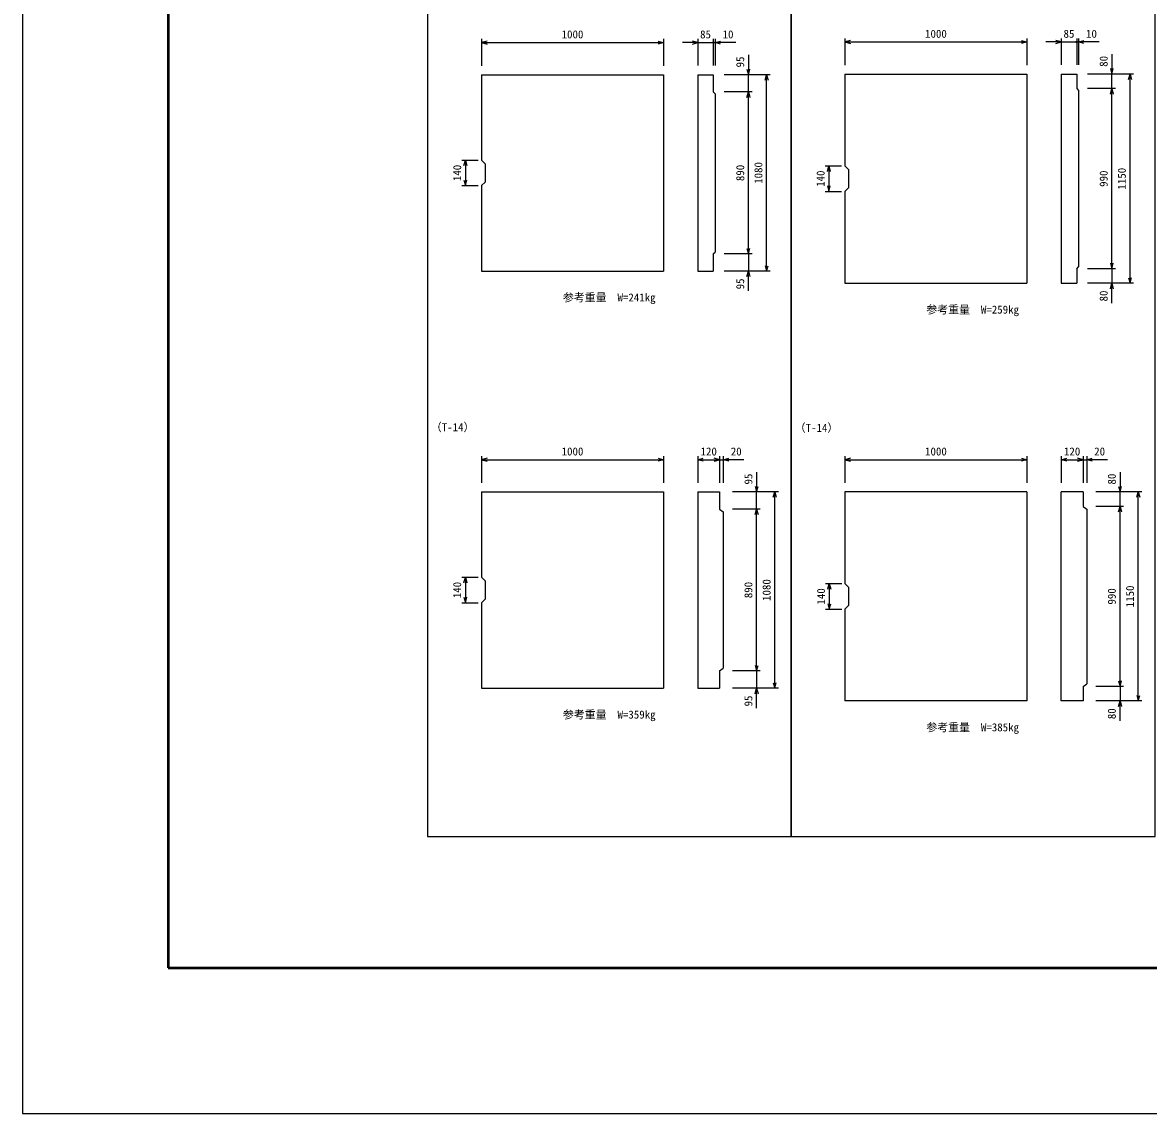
# Model space of a CAD drawing. Units: millimetres, scale not verified. Extents: x -33600 to 33600, y -11880 to 11880.
# Drawn here: x -33600 to -27411, y -11880 to -5882 of the extents above; entities that cross this region are included whole.
import ezdxf
from ezdxf.enums import TextEntityAlignment as Align

# ---------------------------------------------------------------- set-up
doc = ezdxf.new("R2010")
doc.units = ezdxf.units.MM
doc.header["$LTSCALE"] = 40
for name, color, linetype, lineweight in [('0-0_DIM', 7, 'Continuous', 25), ('0-1_Defpoints', 5, 'Continuous', 25), ('0-2_HATCH', 6, 'Continuous', 25), ('0-6_TXT', 7, 'Continuous', 25), ('0-7_WAKU', 3, 'Continuous', 25)]:
    doc.layers.add(name, color=color, linetype=linetype, lineweight=lineweight)
doc.styles.add('ＭＳ ゴシック', font='')
doc.styles.get('ＭＳ ゴシック').set_extended_font_data('MS Gothic')

msp = doc.modelspace()

# ---------------------------------------------------------------- linework, layer by layer
at = {"layer": '0-0_DIM'}
for p, q in [((-31076.89, -5972.38), (-31076.89, -6119.51)), ((-31076.89, -5992.38), (-30076.89, -5992.38)), ((-30076.89, -5972.38), (-30076.89, -6119.51)), ((-29888.3, -5992.38), (-29973.3, -5992.38)), ((-29888.3, -5972.38), (-29888.3, -6118.79)), ((-29888.3, -5992.38), (-29803.3, -5992.38)), ((-29803.3, -5972.38), (-29803.3, -6118.79)), ((-29803.3, -5992.38), (-29793.3, -5992.38)), ((-29793.3, -5972.38), (-29793.3, -6118.79)), ((-29679.77, -5992.38), (-29793.3, -5992.38)), ((-29079.36, -5968.96), (-29079.36, -6116.09)), ((-29079.36, -5988.96), (-28079.36, -5988.96)), ((-28079.36, -5968.96), (-28079.36, -6116.09)), ((-27890.76, -5988.96), (-27975.76, -5988.96)), ((-27890.76, -5968.96), (-27890.76, -6115.36)), ((-27890.76, -5988.96), (-27805.76, -5988.96)), ((-27805.76, -5968.96), (-27805.76, -6115.36)), ((-27805.76, -5988.96), (-27795.76, -5988.96)), ((-27795.76, -5968.96), (-27795.76, -6115.36)), ((-27682.24, -5988.96), (-27795.76, -5988.96)), ((-29610.22, -6060.06), (-29610.22, -6168.91)), ((-27612.69, -6056.64), (-27612.69, -6165.49)), ((-29490.22, -6168.91), (-29743.3, -6168.91)), ((-29610.22, -6263.91), (-29610.22, -6168.91)), ((-29510.22, -7248.91), (-29510.22, -6168.91)), ((-27492.69, -6165.49), (-27745.76, -6165.49)), ((-27612.69, -6245.49), (-27612.69, -6165.49)), ((-27512.69, -7315.49), (-27512.69, -6165.49)), ((-27592.69, -6245.49), (-27745.76, -6245.49)), ((-27612.69, -7235.49), (-27612.69, -6245.49)), ((-29590.22, -6263.91), (-29743.3, -6263.91)), ((-29610.22, -7153.91), (-29610.22, -6263.91)), ((-31185.89, -6638.91), (-31095.89, -6638.91)), ((-31165.89, -6638.91), (-31165.89, -6778.91)), ((-29188.36, -6670.49), (-29098.36, -6670.49)), ((-29168.36, -6670.49), (-29168.36, -6810.49)), ((-31185.89, -6778.91), (-31095.89, -6778.91)), ((-29188.36, -6810.49), (-29098.36, -6810.49)), ((-29590.22, -7153.91), (-29743.3, -7153.91)), ((-29610.22, -7153.91), (-29610.22, -7248.91)), ((-27592.69, -7235.49), (-27745.76, -7235.49)), ((-27612.69, -7235.49), (-27612.69, -7315.49)), ((-29490.22, -7248.91), (-29743.3, -7248.91)), ((-29610.22, -7357.76), (-29610.22, -7248.91)), ((-27492.69, -7315.49), (-27745.76, -7315.49)), ((-27612.69, -7424.34), (-27612.69, -7315.49)), ((-31076.89, -8265.54), (-31076.89, -8412.67)), ((-31076.89, -8285.54), (-30076.89, -8285.54)), ((-30076.89, -8265.54), (-30076.89, -8412.67)), ((-29888.3, -8265.54), (-29888.3, -8411.94)), ((-29888.3, -8285.54), (-29768.3, -8285.54)), ((-29768.3, -8265.54), (-29768.3, -8411.94)), ((-29768.3, -8285.54), (-29748.3, -8285.54)), ((-29748.3, -8265.54), (-29748.3, -8411.94)), ((-29634.77, -8285.54), (-29748.3, -8285.54)), ((-29079.36, -8265.54), (-29079.36, -8412.67)), ((-29079.36, -8285.54), (-28079.36, -8285.54)), ((-28079.36, -8265.54), (-28079.36, -8412.67)), ((-27890.77, -8265.54), (-27890.77, -8411.95)), ((-27890.77, -8285.54), (-27770.77, -8285.54)), ((-27770.77, -8265.54), (-27770.77, -8411.95)), ((-27770.77, -8285.54), (-27750.77, -8285.54)), ((-27750.77, -8265.54), (-27750.77, -8411.95)), ((-27637.24, -8285.54), (-27750.77, -8285.54)), ((-29565.22, -8353.22), (-29565.22, -8462.07)), ((-27567.69, -8353.22), (-27567.69, -8462.07)), ((-29445.22, -8462.07), (-29698.3, -8462.07)), ((-29565.22, -8557.07), (-29565.22, -8462.07)), ((-29465.22, -9542.07), (-29465.22, -8462.07)), ((-27447.69, -8462.07), (-27700.77, -8462.07)), ((-27567.69, -8542.07), (-27567.69, -8462.07)), ((-27467.69, -9612.07), (-27467.69, -8462.07)), ((-29545.22, -8557.07), (-29698.3, -8557.07)), ((-29565.22, -9447.07), (-29565.22, -8557.07)), ((-27547.69, -8542.07), (-27700.77, -8542.07)), ((-27567.69, -9532.07), (-27567.69, -8542.07)), ((-31185.89, -8932.07), (-31095.89, -8932.07)), ((-31165.89, -8932.07), (-31165.89, -9072.07)), ((-29185.89, -8967.07), (-29095.89, -8967.07)), ((-29165.89, -8967.07), (-29165.89, -9107.07)), ((-31185.89, -9072.07), (-31095.89, -9072.07)), ((-29185.89, -9107.07), (-29095.89, -9107.07)), ((-29545.22, -9447.07), (-29698.3, -9447.07)), ((-29565.22, -9447.07), (-29565.22, -9542.07)), ((-29445.22, -9542.07), (-29698.3, -9542.07)), ((-29565.22, -9650.92), (-29565.22, -9542.07)), ((-27547.69, -9532.07), (-27700.77, -9532.07)), ((-27567.69, -9532.07), (-27567.69, -9612.07)), ((-27447.69, -9612.07), (-27700.77, -9612.07)), ((-27567.69, -9720.92), (-27567.69, -9612.07))]:
    msp.add_line(p, q, dxfattribs=at)
for points in [[(-31046.89, -5984.34), (-31076.89, -5992.38), (-31046.89, -6000.42)], [(-30106.89, -5984.34), (-30076.89, -5992.38), (-30106.89, -6000.42)], [(-29918.3, -6000.42), (-29888.3, -5992.38), (-29918.3, -5984.34)], [(-29763.3, -6000.42), (-29793.3, -5992.38), (-29763.3, -5984.34)], [(-29049.36, -5980.92), (-29079.36, -5988.96), (-29049.36, -5997)], [(-28109.36, -5980.92), (-28079.36, -5988.96), (-28109.36, -5997)], [(-27920.76, -5997), (-27890.76, -5988.96), (-27920.76, -5980.92)], [(-27765.76, -5997), (-27795.76, -5988.96), (-27765.76, -5980.92)], [(-29618.26, -6138.91), (-29610.22, -6168.91), (-29602.18, -6138.91)], [(-29518.26, -6198.91), (-29510.22, -6168.91), (-29502.18, -6198.91)], [(-27620.73, -6135.49), (-27612.69, -6165.49), (-27604.65, -6135.49)], [(-27520.73, -6195.49), (-27512.69, -6165.49), (-27504.65, -6195.49)], [(-27620.73, -6275.49), (-27612.69, -6245.49), (-27604.65, -6275.49)], [(-29618.26, -6293.91), (-29610.22, -6263.91), (-29602.18, -6293.91)], [(-31173.93, -6668.91), (-31165.89, -6638.91), (-31157.85, -6668.91)], [(-29176.4, -6700.49), (-29168.36, -6670.49), (-29160.32, -6700.49)], [(-31173.93, -6748.91), (-31165.89, -6778.91), (-31157.85, -6748.91)], [(-29176.4, -6780.49), (-29168.36, -6810.49), (-29160.32, -6780.49)], [(-29618.26, -7123.91), (-29610.22, -7153.91), (-29602.18, -7123.91)], [(-29518.26, -7218.91), (-29510.22, -7248.91), (-29502.18, -7218.91)], [(-27620.73, -7205.49), (-27612.69, -7235.49), (-27604.65, -7205.49)], [(-29618.26, -7278.91), (-29610.22, -7248.91), (-29602.18, -7278.91)], [(-27520.73, -7285.49), (-27512.69, -7315.49), (-27504.65, -7285.49)], [(-27620.73, -7345.49), (-27612.69, -7315.49), (-27604.65, -7345.49)], [(-31046.89, -8277.5), (-31076.89, -8285.54), (-31046.89, -8293.58)], [(-30106.89, -8277.5), (-30076.89, -8285.54), (-30106.89, -8293.58)], [(-29858.3, -8293.58), (-29888.3, -8285.54), (-29858.3, -8277.5)], [(-29798.3, -8293.58), (-29768.3, -8285.54), (-29798.3, -8277.5)], [(-29718.3, -8293.58), (-29748.3, -8285.54), (-29718.3, -8277.5)], [(-29049.36, -8277.5), (-29079.36, -8285.54), (-29049.36, -8293.58)], [(-28109.36, -8277.5), (-28079.36, -8285.54), (-28109.36, -8293.58)], [(-27860.77, -8293.58), (-27890.77, -8285.54), (-27860.77, -8277.5)], [(-27800.77, -8293.58), (-27770.77, -8285.54), (-27800.77, -8277.5)], [(-27720.77, -8293.58), (-27750.77, -8285.54), (-27720.77, -8277.5)], [(-29573.26, -8432.07), (-29565.22, -8462.07), (-29557.18, -8432.07)], [(-29473.26, -8492.07), (-29465.22, -8462.07), (-29457.18, -8492.07)], [(-27575.73, -8432.07), (-27567.69, -8462.07), (-27559.65, -8432.07)], [(-27475.73, -8492.07), (-27467.69, -8462.07), (-27459.65, -8492.07)], [(-29573.26, -8587.07), (-29565.22, -8557.07), (-29557.18, -8587.07)], [(-27575.73, -8572.07), (-27567.69, -8542.07), (-27559.65, -8572.07)], [(-31173.93, -8962.07), (-31165.89, -8932.07), (-31157.85, -8962.07)], [(-29173.93, -8997.07), (-29165.89, -8967.07), (-29157.85, -8997.07)], [(-31173.93, -9042.07), (-31165.89, -9072.07), (-31157.85, -9042.07)], [(-29173.93, -9077.07), (-29165.89, -9107.07), (-29157.85, -9077.07)], [(-29573.26, -9417.07), (-29565.22, -9447.07), (-29557.18, -9417.07)], [(-29473.26, -9512.07), (-29465.22, -9542.07), (-29457.18, -9512.07)], [(-27575.73, -9502.07), (-27567.69, -9532.07), (-27559.65, -9502.07)], [(-29573.26, -9572.07), (-29565.22, -9542.07), (-29557.18, -9572.07)], [(-27475.73, -9582.07), (-27467.69, -9612.07), (-27459.65, -9582.07)], [(-27575.73, -9642.07), (-27567.69, -9612.07), (-27559.65, -9642.07)]]:
    msp.add_lwpolyline(points, dxfattribs=at)
for centre in [(-29803.3, -5992.38), (-27805.76, -5988.96)]:
    msp.add_circle(centre, 4, dxfattribs=at)
at = {"layer": '0-1_Defpoints'}
msp.add_lwpolyline([(-33600, -11880), (0, -11880), (0, 11880), (-33600, 11880)], close=True, dxfattribs=at)
at = {"layer": '0-2_HATCH'}
for p, q in [((-31076.89, -6168.91), (-30076.89, -6168.91)), ((-30076.89, -6168.91), (-30076.89, -7248.91)), ((-29888.3, -6168.91), (-29888.3, -7248.91)), ((-29079.36, -6165.49), (-28079.36, -6165.49)), ((-29079.36, -6165.49), (-29079.36, -6670.49)), ((-28079.36, -6165.49), (-28079.36, -7315.49)), ((-27890.76, -6165.49), (-27890.76, -7315.49)), ((-29793.3, -6273.91), (-29803.3, -6263.91)), ((-29793.3, -6273.91), (-29793.3, -7143.91)), ((-27795.76, -6255.49), (-27795.76, -7225.49)), ((-29079.36, -6670.49), (-29059.36, -6690.49)), ((-29803.3, -7153.91), (-29793.3, -7143.91)), ((-29803.3, -7153.91), (-29803.3, -7248.91)), ((-27805.76, -7235.49), (-27795.76, -7225.49)), ((-27805.76, -7235.49), (-27805.76, -7315.49)), ((-31076.89, -7248.91), (-30076.89, -7248.91)), ((-29888.3, -7248.91), (-29803.3, -7248.91)), ((-27890.76, -7315.49), (-27805.76, -7315.49)), ((-29888.3, -8462.07), (-29768.3, -8462.07)), ((-29768.3, -8462.07), (-29768.3, -8557.07)), ((-29079.36, -8462.07), (-29079.36, -8967.07)), ((-28079.36, -8462.07), (-29079.36, -8462.07)), ((-28079.36, -8462.07), (-28079.36, -9612.07)), ((-27890.77, -9612.07), (-27890.77, -8462.07)), ((-27770.77, -8462.07), (-27890.77, -8462.07)), ((-27750.77, -8557.07), (-27750.77, -9517.07)), ((-31056.89, -8952.07), (-31056.89, -9052.07)), ((-29079.36, -8967.07), (-29059.36, -8987.07)), ((-29059.36, -8987.07), (-29059.36, -9087.07)), ((-31056.89, -9052.07), (-31076.89, -9072.07)), ((-31076.89, -9072.07), (-31076.89, -9542.07)), ((-29059.36, -9087.07), (-29079.36, -9107.07)), ((-29079.36, -9107.07), (-29079.36, -9612.07)), ((-29768.3, -9447.07), (-29748.3, -9432.07)), ((-29768.3, -9447.07), (-29768.3, -9542.07)), ((-27770.77, -9532.07), (-27750.77, -9517.07)), ((-31076.89, -9542.07), (-30076.89, -9542.07)), ((-27770.77, -9532.07), (-27770.77, -9612.07)), ((-28079.36, -9612.07), (-29079.36, -9612.07)), ((-27770.77, -9612.07), (-27890.77, -9612.07))]:
    msp.add_line(p, q, dxfattribs=at)
for points in [[(-31076.89, -6168.91), (-31076.89, -6638.91), (-31056.89, -6658.91), (-31056.89, -6758.91)], [(-29888.3, -6168.91), (-29803.3, -6168.91), (-29803.3, -6263.91)], [(-27890.76, -6165.49), (-27805.76, -6165.49), (-27805.76, -6245.49), (-27795.76, -6255.49)], [(-29059.36, -6690.49), (-29059.36, -6790.49), (-29079.36, -6810.49)], [(-31056.89, -6758.91), (-31076.89, -6778.91), (-31076.89, -7248.91)], [(-29079.36, -6810.49), (-29079.36, -7315.49), (-28079.36, -7315.49)], [(-31076.89, -8462.07), (-31076.89, -8932.07), (-31056.89, -8952.07)], [(-31076.89, -8462.07), (-30076.89, -8462.07), (-30076.89, -9542.07)], [(-29888.3, -8462.07), (-29888.3, -9542.07), (-29768.3, -9542.07)], [(-27770.77, -8462.07), (-27770.77, -8542.07), (-27750.77, -8557.07)], [(-29768.3, -8557.07), (-29748.3, -8572.07), (-29748.3, -9432.07)]]:
    msp.add_lwpolyline(points, dxfattribs=at)
at = {"layer": '0-6_TXT'}
for points in [[(-31374.81, -10356.32), (-29374.81, -10356.32), (-29374.81, -5706.32), (-31374.81, -5706.32)], [(-29374.81, -10356.32), (-27374.81, -10356.32), (-27374.81, -5706.32), (-29374.81, -5706.32)]]:
    msp.add_lwpolyline(points, close=True, dxfattribs=at)
at = {"layer": '0-7_WAKU', "lineweight": 50}
msp.add_lwpolyline([(-32800, -11080), (-800, -11080), (-800, 11080), (-32800, 11080)], close=True, dxfattribs=at)

# ---------------------------------------------------------------- texts
at = {"layer": '0-0_DIM', "style": 'ＭＳ ゴシック'}
for s, p in [('1000', (-30636.89, -5982.38)), ('85', (-29875.8, -5982.38)), ('10', (-29752.13, -5982.38)), ('1000', (-28639.36, -5978.96)), ('85', (-27878.26, -5978.96)), ('10', (-27754.6, -5978.96)), ('参考重量\u3000W=241kg', (-30629.81, -7428.91)), ('参考重量\u3000W=259kg', (-28632.28, -7495.49)), ('（T-14）', (-31355.79, -8142.17)), ('（T-14）', (-29355.79, -8145.59)), ('1000', (-30636.89, -8275.54)), ('120', (-29873.3, -8275.54)), ('20', (-29707.13, -8275.54)), ('1000', (-28639.36, -8275.54)), ('120', (-27875.77, -8275.54)), ('20', (-27709.6, -8275.54)), ('参考重量\u3000W=359kg', (-30629.81, -9722.07)), ('参考重量\u3000W=385kg', (-28632.28, -9792.07))]:
    msp.add_text(s, height=43.99, dxfattribs=at).set_placement(p, align=Align.BOTTOM_LEFT)
for s, p in [('95', (-29620.22, -6128.91)), ('80', (-27622.69, -6125.49)), ('140', (-31175.89, -6753.91)), ('890', (-29620.22, -6753.91)), ('1080', (-29520.22, -6768.91)), ('140', (-29178.36, -6785.49)), ('990', (-27622.69, -6785.49)), ('1150', (-27522.69, -6800.49)), ('95', (-29620.22, -7348.91)), ('80', (-27622.69, -7415.49)), ('95', (-29575.22, -8422.07)), ('80', (-27577.69, -8422.07)), ('140', (-31175.89, -9047.07)), ('890', (-29575.22, -9047.07)), ('1080', (-29475.22, -9062.07)), ('140', (-29175.89, -9082.07)), ('990', (-27577.69, -9082.07)), ('1150', (-27477.69, -9097.07)), ('95', (-29575.22, -9642.07)), ('80', (-27577.69, -9712.07))]:
    msp.add_text(s, height=43.99, rotation=90, dxfattribs=at).set_placement(p, align=Align.BOTTOM_LEFT)

doc.saveas('drawing.dxf')
